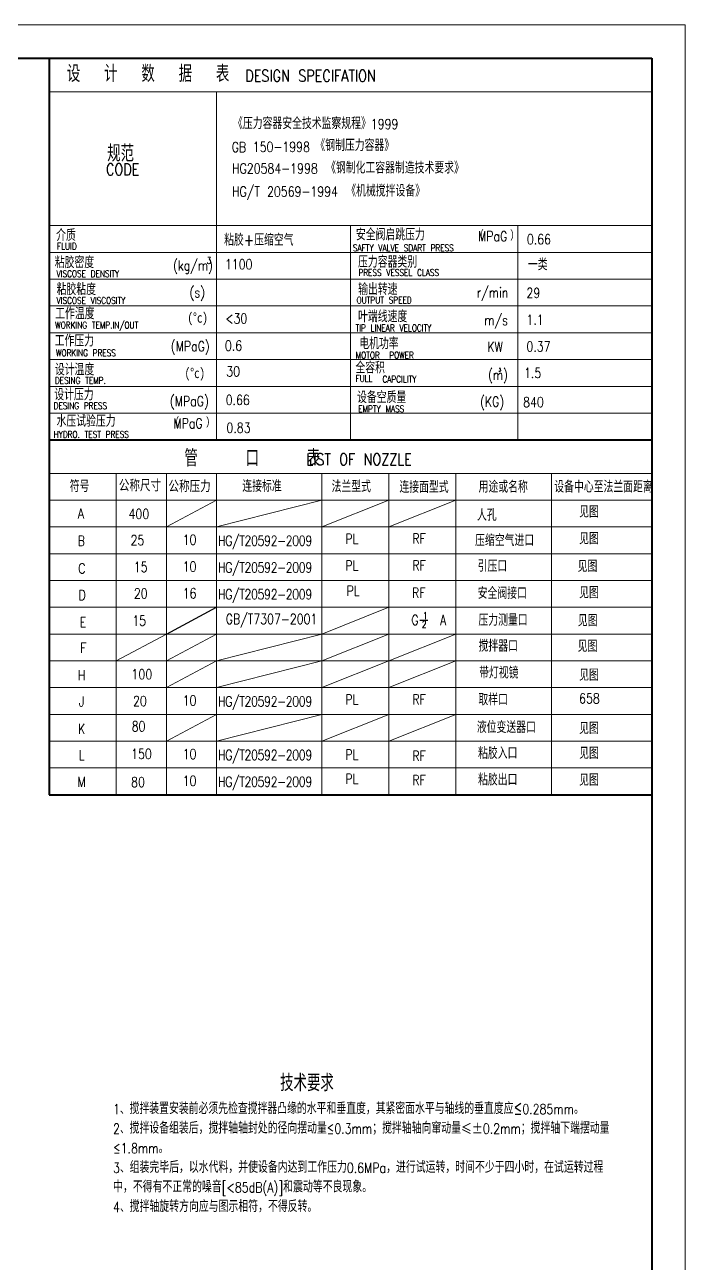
# Model space of a CAD drawing. Header units: millimetres. Extents: x 3080 to 3710, y -594 to 0.
# Drawn here: x 3303 to 3500.3, y -370.3 to -0.4 of the extents above; entities that cross this region are included whole.
import ezdxf

# ---------------------------------------------------------------- set-up
doc = ezdxf.new("R2010")
doc.units = ezdxf.units.MM
doc.layers.get('0').update_dxf_attribs({"lineweight": 20})
doc.layers.add('文字层', color=14, linetype='Continuous')
for name, color, linetype, lineweight in [('标注线', 7, 'Continuous', 25), ('粗实线', 7, 'Continuous', 40), ('细实线', 7, 'Continuous', 20)]:
    doc.layers.add(name, color=color, linetype=linetype, lineweight=lineweight)
doc.styles.add('标准', font='txt.shx', dxfattribs={"width": 0.8, "bigfont": 'hztxt.shx'})
doc.styles.add('样式 1', font='txt.shx', dxfattribs={"width": 0.8, "bigfont": 'hztxt.shx'})

msp = doc.modelspace()

# ---------------------------------------------------------------- linework, layer by layer
at = {"color": 7}
msp.add_line((3500.3252, -0.3636), (3500.3252, -297.3636), dxfattribs=at)
at = {"color": 6}
msp.add_line((3391.7472, -182.3636), (3411.7472, -174.3636), dxfattribs=at)
at = {"layer": '标注线', "color": 6}
msp.add_line((3345.3252, -182.3636), (3360.3252, -174.3636), dxfattribs=at)
at = {"layer": '标注线', "color": 6, "ltscale": 0.2}
msp.add_line((3421.006, -178.1599), (3423.3901, -178.1599), dxfattribs=at)
at = {"layer": '粗实线', "color": 7}
for p, q in [((3105.3252, -10.3636), (3490.3252, -10.3636)), ((3310.3252, -10.3636), (3310.3252, -230.3636)), ((3490.3252, -10.3636), (3490.3252, -584.3636)), ((3310.3252, -124.3636), (3490.3252, -124.3636)), ((3310.3252, -230.3636), (3490.3252, -230.3636))]:
    msp.add_line(p, q, dxfattribs=at)
at = {"layer": '细实线', "color": 7}
for p, q in [((3080.3252, -0.3636), (3500.3252, -0.3636)), ((3080.3252, -0.3636), (3500.3252, -0.3636)), ((3500.3252, -0.3636), (3500.3252, -594.3636)), ((3500.3252, -297.3636), (3500.3252, -0.3636)), ((3490.3252, -20.3636), (3490.3252, -10.3636)), ((3310.3252, -20.3636), (3490.3252, -20.3636)), ((3360.3252, -20.3636), (3360.3252, -124.3636)), ((3310.3252, -60.3636), (3490.3252, -60.3636)), ((3400.3252, -60.3636), (3400.3252, -124.3636)), ((3450.3252, -60.3636), (3450.3252, -124.3636)), ((3310.3252, -68.3636), (3490.3252, -68.3636)), ((3310.3252, -76.3636), (3490.3252, -76.3636)), ((3310.3252, -84.3636), (3490.3252, -84.3636)), ((3310.3252, -92.3636), (3490.3252, -92.3636)), ((3310.3252, -100.3636), (3490.3252, -100.3636)), ((3310.3252, -108.3636), (3490.3252, -108.3636)), ((3310.3252, -116.3636), (3490.3252, -116.3636)), ((3310.3252, -124.3636), (3490.3252, -124.3636)), ((3310.3252, -124.3636), (3490.3252, -124.3636)), ((3310.3252, -124.3636), (3490.3252, -124.3636)), ((3310.3252, -134.3636), (3490.3252, -134.3636)), ((3310.3252, -134.3636), (3490.3252, -134.3636)), ((3330.3252, -158.3636), (3330.3252, -134.3636)), ((3345.3252, -158.3636), (3345.3252, -134.3636)), ((3360.3252, -158.3636), (3360.3252, -134.3636)), ((3391.7472, -158.3636), (3391.7472, -134.3636)), ((3411.7472, -158.3636), (3411.7472, -134.3636)), ((3431.7472, -230.3636), (3431.7472, -134.3636)), ((3460.3252, -158.3636), (3460.3252, -134.3636)), ((3310.3252, -142.3636), (3490.3252, -142.3636)), ((3345.3252, -150.3636), (3360.3252, -142.3636)), ((3360.3252, -150.3636), (3391.7472, -142.3636)), ((3391.7472, -150.3636), (3411.7472, -142.3636)), ((3411.7472, -150.3636), (3431.7472, -142.3636)), ((3310.3252, -150.3636), (3490.3252, -150.3636)), ((3310.3252, -158.3636), (3490.3252, -158.3636)), ((3330.3252, -158.3636), (3330.3252, -230.3636)), ((3345.3252, -158.3636), (3345.3252, -230.3636)), ((3360.3252, -158.3636), (3360.3252, -230.3636)), ((3391.7472, -158.3636), (3391.7472, -230.3636)), ((3411.7472, -158.3636), (3411.7472, -230.3636)), ((3460.3252, -158.3636), (3460.3252, -230.3636)), ((3310.3252, -166.3636), (3490.3252, -166.3636)), ((3310.3252, -174.3636), (3490.3252, -174.3636)), ((3310.3252, -182.3636), (3490.3252, -182.3636)), ((3330.3252, -190.3636), (3345.3252, -182.3636)), ((3345.3252, -190.3636), (3360.3252, -182.3636)), ((3360.3252, -190.3636), (3391.7472, -182.3636)), ((3391.7472, -190.3636), (3411.7472, -182.3636)), ((3411.7472, -190.3636), (3431.7472, -182.3636)), ((3310.3252, -190.3636), (3490.3252, -190.3636)), ((3345.3252, -198.3636), (3360.3252, -190.3636)), ((3360.3252, -198.3636), (3391.7472, -190.3636)), ((3391.7472, -198.3636), (3411.7472, -190.3636)), ((3411.7472, -198.3636), (3431.7472, -190.3636)), ((3310.3252, -198.3636), (3490.3252, -198.3636)), ((3310.3252, -206.3636), (3490.3252, -206.3636)), ((3345.3252, -214.3636), (3360.3252, -206.3636)), ((3360.3252, -214.3636), (3391.7472, -206.3636)), ((3391.7472, -214.3636), (3411.7472, -206.3636)), ((3411.7472, -214.3636), (3431.7472, -206.3636)), ((3310.3252, -214.3636), (3490.3252, -214.3636)), ((3310.3252, -222.3636), (3490.3252, -222.3636))]:
    msp.add_line(p, q, dxfattribs=at)

# ---------------------------------------------------------------- texts
at = {"color": 7, "char_height": 1.999999, "width": 46.066544, "attachment_point": 1, "style": '样式 1'}
for s, insert in [('{\\H1x;VISCOSE} {\\C7;DENSITY}', (3312.5044, -73.7252)), ('VISCOSE VISCOSITY', (3312.5044, -81.7252))]:
    msp.add_mtext(s, dxfattribs=dict(at, insert=insert))
at = {"color": 6, "char_height": 3, "attachment_point": 5, "style": '标准'}
for s, insert, width in [('15', (3337.1837, -178.3636), 15), ('GB/T7307-2001', (3376.7472, -178.3636), 30)]:
    msp.add_mtext(s, dxfattribs=dict(at, insert=insert, width=width))
at = {"layer": '文字层', "color": 7, "attachment_point": 1, "style": '样式 1'}
for s, insert, char_height, width in [('安全阀启跳压力', (3401.9395, -61.2705), 3.5, 43.124843), ('MPaG', (3438.4174, -62.0493), 3, 11.689018), ('SAFTY VALVE SDART PRESS', (3401.0428, -66.0306), 2, 42.390867), (' {\\H0.875x;水压试验压力}', (3309.645, -116.9513), 4, 43.124843), ('MPaG', (3347.4172, -117.9268), 3, 11.689018), ('HYDRO. TEST PRESS', (3311.6488, -121.737), 2, 86.784102), ('0.83', (3363.2565, -119.2663), 3, 43.124843)]:
    msp.add_mtext(s, dxfattribs=dict(at, insert=insert, char_height=char_height, width=width))
at = {"layer": '标注线', "color": 7, "attachment_point": 1, "style": '样式 1'}
for s, insert, char_height, width in [('（', (3437.2616, -61.7161), 3, 1.012676), ('\\P{\\H1.2x;）}', (3448.0257, -57.632), 2.5, 1.237575), ('（', (3346.2614, -117.5937), 3, 1.012676), ('\\P{\\H1.2x;）}', (3357.1328, -113.5095), 2.5, 1.237575)]:
    msp.add_mtext(s, dxfattribs=dict(at, insert=insert, char_height=char_height, width=width))
at = {"layer": '标注线', "color": 6, "ltscale": 0.2, "attachment_point": 1, "style": '样式 1'}
for s, insert, char_height, width in [('G   A', (3418.4843, -176.665), 3, 30.744154), ('1', (3421.9836, -175.8687), 2, 5.793486), ('2', (3421.6736, -178.4523), 2, 5.793486)]:
    msp.add_mtext(s, dxfattribs=dict(at, insert=insert, char_height=char_height, width=width))
at = {"layer": '细实线', "color": 7, "style": '样式 1'}
for s, insert, char_height, width, attachment_point in [('设  计  数  据  表', (3315.6009, -12.4602), 5, 84.841036, 1), ('{\\H1.4x;《压力容器安全技术监察规程》\\H0.85714x;1999}', (3365.2389, -28.0339), 2.5, 59.191999, 1), ('规范', (3327.6477, -36.2549), 5, 14.819692, 1), ('GB', (3364.8269, -35.405), 3, 33.750589, 1), ('150-1998', (3371.1252, -35.3496), 3, 18.947706, 1), ('《钢制压力容器》', (3389.8318, -34.5951), 3.5, 43.359299, 1), ('CODE', (3327.2772, -41.8094), 3.5, 15.684175, 1), ('{\\H0.85714x;HG20584-1998} 《钢制化工容器制造技术要求》', (3364.9278, -41.2905), 3.5, 88.70094, 1), ('{\\H1.2x;HG/T 20569-1994\\H1.1667x; 《机械搅拌设备》}', (3364.9117, -48.1851), 2.5, 86.022521, 1), ('介质', (3312.3839, -61.4452), 3.5, 24.266149, 1), ('粘胶+压缩空气', (3362.5498, -62.8463), 3.5, 36.967494, 1), ('FLUID', (3312.6362, -65.5368), 2, 8.889111, 1), ('0.66', (3453.0198, -62.9254), 3, 18.000253, 1), ('粘胶密度', (3311.9745, -69.5644), 3.5, 21.908267, 1), ('(kg/m)', (3347.3162, -70.7441), 3, 10.233857, 1), ('3', (3357.3662, -69.7885), 2, 6.411161, 1), ('压力容器类别', (3402.5779, -69.4094), 3.5, 38.150012, 1), ('一类', (3453.3222, -70.1976), 3.5, 22.637596, 1), ('1100', (3362.8086, -70.4097), 3, 26.713158, 1), ('PRESS VESSEL CLASS', (3402.6886, -73.3938), 2, 33.580923, 1), ('粘胶粘度', (3312.5228, -77.6079), 3.5, 19.30628, 1), ('(s)', (3352.2468, -78.7895), 3, 4.926119, 1), ('工作温度', (3312.0898, -86.5932), 3.5, 41.053355, 4), ('OUTPUT SPEED', (3402.1496, -81.6083), 1.999999, 44.754998, 1), ('WORKING TEMP.IN/OUT', (3312.0986, -89.075), 1.999999, 47.405812, 1), ('{\\Ftxt|c134;(%%Dc)}', (3351.6142, -86.355), 3, 11.438275, 1), ('<30', (3362.9156, -86.6018), 3, 34.863349, 1), ('m/s', (3440.2777, -87.0996), 3, 9.181155, 1), ('1.1', (3452.8928, -86.9669), 3, 7.049772, 1), ('TIP LINEAR VELOCITY', (3401.8158, -89.9346), 1.999999, 44.754998, 1), ('工作压力', (3311.9408, -92.9685), 3.5, 28.082936, 1), ('(MPaG)', (3346.6406, -94.9018), 3, 12.631804, 1), ('0.6', (3362.7992, -94.7198), 3, 18.001884, 1), ('电机功率', (3402.9438, -93.7958), 3.5, 18.362322, 1), ('KW', (3441.2061, -95.0389), 3, 5.673757, 1), ('0.37', (3452.8928, -94.9669), 3, 7.049772, 1), ('WORKING PRESS', (3312.3446, -97.3926), 1.999999, 27.67146, 1), ('MOTOR  POWER', (3401.8619, -98.0574), 2, 38.929697, 1), ('设计温度', (3312.0082, -101.5928), 3.5, 25.482512, 1), ('{\\Ftxt|c134;(%%Dc)}', (3350.7602, -102.8892), 3, 11.438275, 1), ('30', (3363.2106, -102.4158), 3, 11.70313, 1), ('全容积', (3401.7929, -102.7744), 3.5, 26.447823, 4), ('(m)', (3441.4048, -103.4376), 3, 12.237055, 1), ('3', (3444.5513, -102.8938), 1, 2.351156, 1), ('DESING TEMP.', (3312.0178, -105.6092), 1.999999, 46.553935, 1), ('FULL ', (3401.8167, -105.0454), 2, 13.508457, 1), ('CAPCILITY', (3409.8621, -105.2543), 2, 30.927732, 1), ('设计压力', (3311.8299, -109.0378), 3.5, 26.18762, 1), ('(MPaG)', (3346.3729, -111.2827), 3, 12.631804, 1), ('0.66', (3363.0198, -110.9254), 3, 18.000253, 1), ('设备空质量', (3402.2786, -109.8644), 3.5, 28.83823, 1), ('(KG)', (3439.0273, -111.4428), 3, 11.314994, 1), ('DESING PRESS', (3311.6293, -113.1534), 1.999999, 38.328241, 1), ('EMPTY MASS', (3402.6203, -114.0962), 2, 20.417683, 1), ('840', (3451.9019, -111.564), 3, 8.34598, 1), ('LIST OF NOZZLE', (3387.124, -128.412), 3.5, 79.09914, 1), ('符号', (3316.4443, -136.4332), 3.5, 17.879734, 1), ('{\\W0.9;公称尺寸}', (3331.1306, -136.2406), 3.5, 20.131251, 1), ('{\\W0.9;公称压力}', (3345.9503, -136.4844), 3.5, 14.311583, 1), ('连接标准', (3368.0011, -136.3849), 3.5, 18.969728, 1), ('法兰型式', (3394.6676, -136.507), 3.5, 18.164578, 1), (' 连接面型式', (3412.433, -136.6787), 3.5, 21.880101, 1), ('用途或名称', (3438.5957, -136.612), 3.5, 24.29043, 1), ('{\\W0.8;设备中心至法兰面距离}', (3461.2058, -136.591), 3.5, 35.3815, 1), ('见图', (3468.6256, -144.0584), 3.5, 12.845132, 1), ('A', (3319.7916, -146.333), 3, 15.514492, 5), ('400', (3334.0111, -144.9848), 3, 8.583786, 1), ('人孔', (3438.1186, -145.0145), 3.5, 20.531784, 1), ('B', (3319.9218, -154.5089), 3, 13.298127, 5), ('25', (3334.6133, -152.8286), 3, 8.093279, 1), ('10', (3350.1852, -152.6979), 3, 7.843853, 1), ('{\\T0.95;HG/T20592-2009}', (3360.7393, -152.9843), 3, 41.490985, 1), ('PL', (3398.7768, -152.401), 3, 11.312128, 1), ('RF', (3418.7884, -152.3373), 3, 10.409878, 1), ('压缩空气进口', (3437.5423, -152.5932), 3.5, 22.983289, 1), ('见图', (3468.6256, -152.0584), 3.5, 12.845132, 1), ('C', (3320.0708, -162.7538), 3, 13.852222, 5), ('15', (3335.5948, -160.8286), 3, 8.093279, 1), ('10', (3350.1852, -160.6979), 3, 7.843853, 1), ('{\\T0.95;HG/T20592-2009}', (3360.7393, -160.9843), 3, 41.490985, 1), ('PL', (3398.7768, -160.401), 3, 11.312128, 1), ('RF', (3418.7884, -160.3373), 3, 10.409878, 1), ('引压口', (3438.3068, -160.268), 3.5, 17.872317, 1), ('见图', (3468.1983, -160.3301), 3.5, 12.845132, 1), ('D', (3320.163, -170.7148), 3, 13.66754, 5), ('20', (3335.6058, -168.7331), 3, 9.074287, 1), ('16', (3350.1852, -168.6979), 3, 7.843853, 1), ('{\\T0.95;HG/T20592-2009}', (3360.7393, -168.9843), 3, 41.490985, 1), ('PL', (3399.1538, -167.9339), 3, 11.312128, 1), ('RF', (3418.7175, -168.5331), 3, 10.409878, 1), ('安全阀接口', (3438.3068, -168.3672), 3.5, 17.872317, 1), ('见图', (3468.6256, -168.2078), 3.5, 12.845132, 1), ('E', (3320.4262, -178.8408), 3, 13.667524, 5), ('搅拌器口', (3438.5757, -184.1155), 3.5, 24.410899, 1), ('见图', (3468.201, -184.1858), 3.5, 12.845132, 1), ('F', (3320.5132, -186.4951), 3, 9.604206, 5), ('带灯视镜', (3438.7441, -192.132), 3.5, 24.410899, 1), ('H', (3319.9947, -194.676), 3, 12.744048, 5), ('100', (3334.9062, -192.8592), 3, 9.074287, 1), ('见图', (3468.6256, -192.8287), 3.5, 12.845132, 1), ('J', (3319.9947, -202.5237), 3, 12.744048, 5), ('20', (3335.3565, -200.8626), 3, 8.093279, 1), ('10', (3350.1852, -200.6979), 3, 7.843853, 1), ('{\\T0.95;HG/T20592-2009}', (3360.7393, -200.9843), 3, 41.490985, 1), ('PL', (3398.7768, -200.435), 3, 11.312128, 1), ('RF', (3418.7884, -200.3713), 3, 10.409878, 1), ('取样口', (3438.5303, -200.1548), 3.5, 25.052763, 1), ('658', (3468.6256, -200.0924), 3, 12.845132, 1), ('K', (3319.9947, -210.6619), 3, 12.744048, 5), ('80', (3334.9396, -208.4181), 3, 5.635368, 1), ('液位变送器口', (3438.0663, -208.4128), 3.5, 23.908933, 1), ('见图', (3468.6256, -208.7315), 3.5, 12.845132, 1), ('L', (3319.9947, -218.5095), 3, 12.744048, 5), ('150', (3334.7806, -216.6648), 3, 12.104789, 1), ('10', (3350.1852, -216.6979), 3, 7.843853, 1), ('{\\T0.95;HG/T20592-2009}', (3360.7393, -216.9843), 3, 41.490985, 1), ('PL', (3398.7768, -216.8788), 3, 11.312128, 1), ('RF', (3418.7884, -217.2668), 3, 10.409878, 1), ('粘胶入口', (3438.4253, -216.1471), 3.5, 28.145814, 1), ('见图', (3468.6256, -216.1542), 3.5, 12.845132, 1), ('M', (3319.9947, -226.5025), 3, 12.744048, 5), ('80', (3334.7806, -225.0712), 3, 12.104789, 1), ('10', (3350.1852, -224.6979), 3, 7.843853, 1), ('{\\T0.95;HG/T20592-2009}', (3360.7393, -224.9843), 3, 41.490985, 1), ('PL', (3398.7768, -224.0932), 3, 11.312128, 1), ('RF', (3418.7884, -224.4811), 3, 10.409878, 1), ('粘胶出口', (3438.4253, -224.0731), 3.5, 28.145814, 1), ('见图', (3468.6256, -224.1867), 3.5, 12.845132, 1), ('              技术要求\\P{\\H0.6x;1、\\H1.167x;搅拌装置安装前必须先检查搅拌器凸缘的水平和垂直度，其紧密面水平与轴线的垂直度应≤\\H0.8573x;0.285mm\\H1.167x;。\\P\\H0.8571x;2、\\H1.168x;搅拌设备组装后，搅拌轴轴封处的径向摆动量\\H0.8556x;≤0.3mm\\H1.169x;；搅拌轴轴向窜动量\\Ftxt|c134;\\H0.8556x;≤±\\Ftxt,hztxt|c134;0.2mm\\H1.169x;；搅拌轴下端摆动量\\H0.8552x;≤1.8mm\\H1.17x;。\\P\\H0.8571x;3、\\H1.167x;组装完毕后，以水代料，并使设备内达到工作压力\\H0.8557x;0.6MPa\\H1.169x;，进行试运转，时间不少于四小时，在试运转过程中，不得有不正常的噪音\\H0.8571x;[<85dB(A)]\\H1.167x;和震动等不良现象。\\P\\H0.8571x;4、\\H1.167x;搅拌轴旋转方向应与图示相符，不得反转。}', (3329.393, -313.9126), 5, 150.974755, 1)]:
    msp.add_mtext(s, dxfattribs=dict(at, insert=insert, char_height=char_height, width=width, attachment_point=attachment_point))
at = {"layer": '细实线', "color": 7, "attachment_point": 1, "style": '样式 1'}
for s, insert, char_height in [('DESIGN SPECIFATION', (3368.8985, -13.8438), 3.5), ('叶端线速度', (3402.5874, -85.7254), 3.5), ('1.5', (3452.1619, -102.8731), 3), ('管    口    表', (3350.7088, -127.3032), 5)]:
    msp.add_mtext(s, dxfattribs=dict(at, insert=insert, char_height=char_height))
at = {"layer": '细实线', "color": 6, "attachment_point": 1, "style": '样式 1'}
for s, insert, char_height, width in [('输出转速', (3402.6047, -77.5827), 3.5, 19.715721), ('r/min', (3438.0082, -78.851), 3, 11.141179), ('29', (3452.8928, -78.9669), 3, 7.049772), ('压力测量口', (3438.5452, -176.4031), 3.5, 20.905085), ('见图', (3468.2394, -176.5406), 3.5, 12.845132)]:
    msp.add_mtext(s, dxfattribs=dict(at, insert=insert, char_height=char_height, width=width))

doc.saveas('drawing.dxf')
